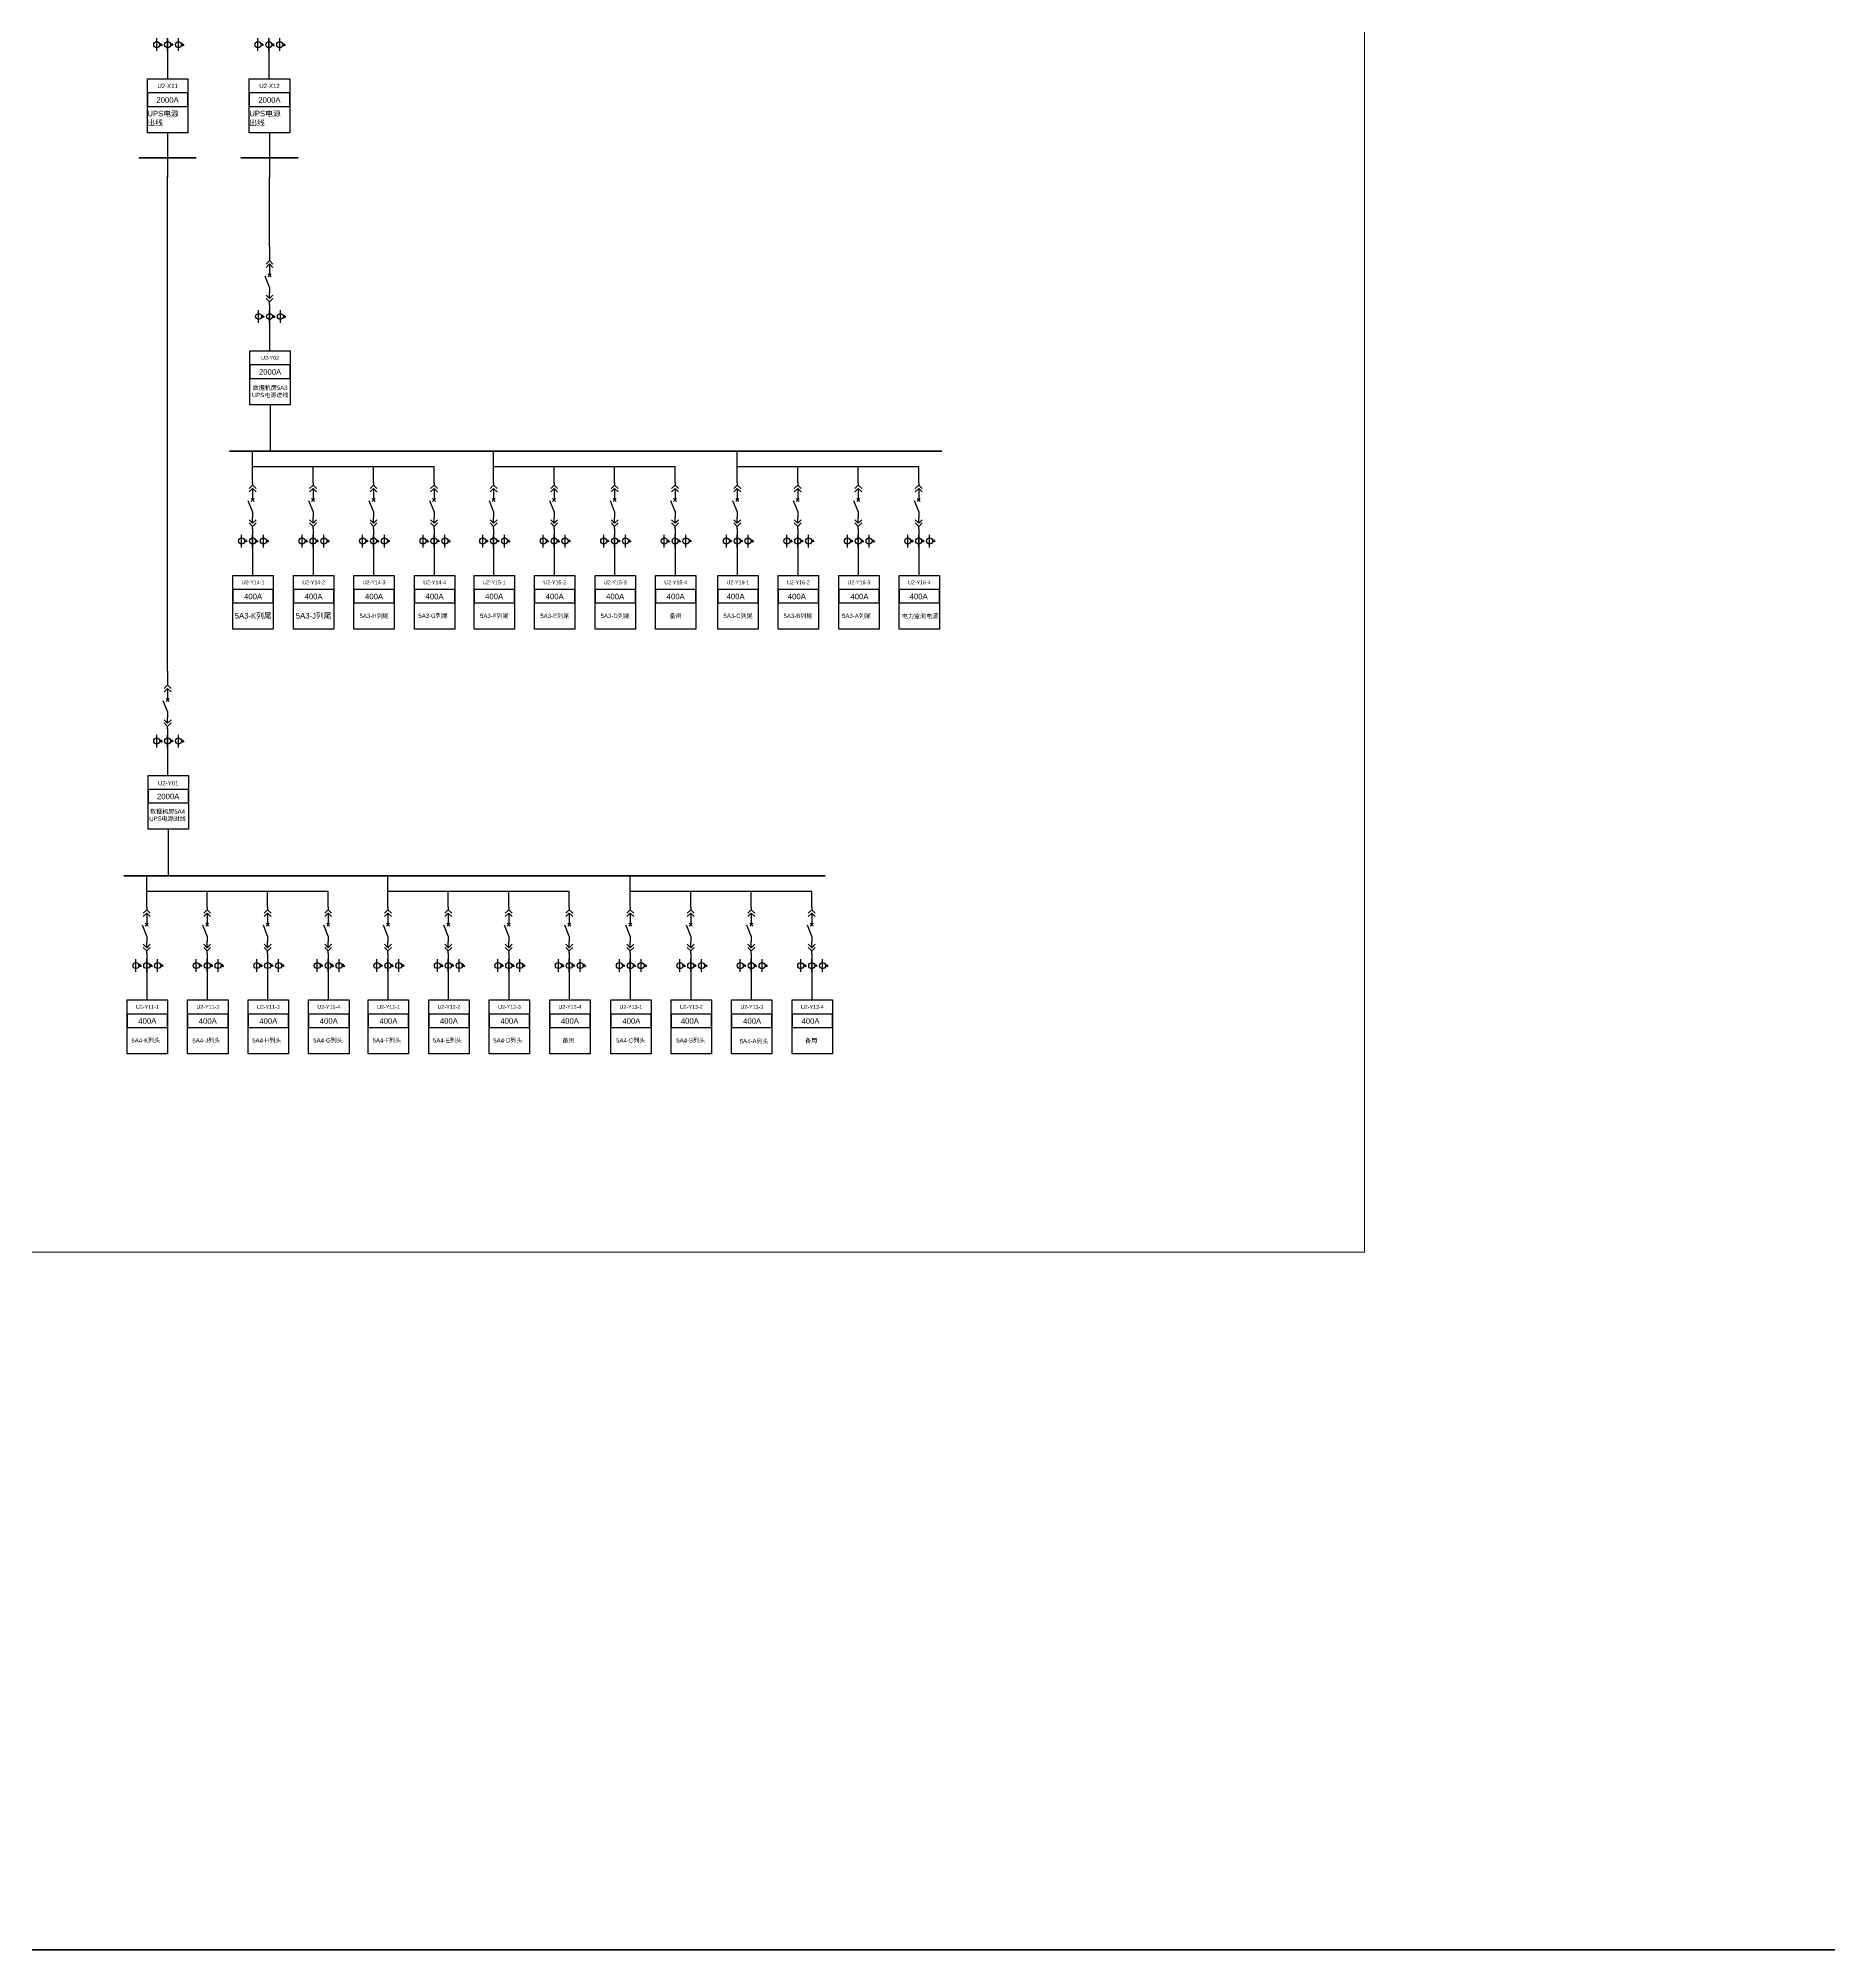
# Model space of a CAD drawing. Header units: millimetres. Extents: x -3460 to -460, y 6070 to 9130.
# Drawn here: x -2091.9 to -1861, y 6070 to 6316.6 of the extents above; entities that cross this region are included whole.
import ezdxf
from ezdxf.enums import TextEntityAlignment as Align

# ---------------------------------------------------------------- set-up
doc = ezdxf.new("R2010")
doc.units = ezdxf.units.MM
doc.header["$LTSCALE"] = 1000
doc.header["$MEASUREMENT"] = 0
doc.styles.get("Standard").update_dxf_attribs({"font": 'arial.ttf'})

# ---------------------------------------------------------------- blocks, each defined once
blk = doc.blocks.new('A$C03DD39B5')
for p, q in [((417, 475), (283, 392)), ((417, 422), (283, 339)), ((350, 333), (350, 467))]:
    blk.add_line(p, q)
blk.add_lwpolyline([(700, 167), (0, 167)])
blk.add_circle((350, 167), 167)
blk = doc.blocks.new('DYDQAA05')
at = {"color": 0}
blk.add_lwpolyline([(0, 0), (0, -7)], dxfattribs=at)
blk = doc.blocks.new('DYDQAA03')
at = {"color": 0}
for points in [[(0, 0), (0, -1.5)], [(-2.1, -3.6), (0, -1.5)], [(-2.1, -5.6), (0, -3.5)], [(2.1, -3.6), (0, -1.5)], [(2.1, -5.6), (0, -3.5)], [(0, -3.5), (0, -7)]]:
    blk.add_lwpolyline(points, dxfattribs=at)
blk = doc.blocks.new('DYDQAA09')
at = {"color": 0}
blk.add_lwpolyline([(0, 0), (0, -3.5)], dxfattribs=at)
blk.add_lwpolyline([(0, 0), (0, -3.5)], dxfattribs=at)
blk.add_lwpolyline([(0, 0), (0, -3.5)], dxfattribs=at)
blk.add_lwpolyline([(0, 0), (0, -3.5)], dxfattribs=at)
blk.add_lwpolyline([(0, 0), (0, -3.5)], dxfattribs=at)
blk.add_lwpolyline([(0, 0), (0, -3.5)], dxfattribs=at)
blk.add_lwpolyline([(0, 0), (0, -3.5)], dxfattribs=at)
blk.add_lwpolyline([(0, 0), (0, -3.5)], dxfattribs=at)
blk.add_lwpolyline([(0, 0), (0, -3.5)], dxfattribs=at)
blk = doc.blocks.new('DYDQ0201')
at = {"color": 0}
for points in [[(0.9, -0.9), (-0.9, 0.9)], [(-0.9, -0.9), (0.9, 0.9)], [(0, -7), (-2.6, -0.4)]]:
    blk.add_lwpolyline(points, dxfattribs=at)
blk = doc.blocks.new('DYDQAA04')
at = {"color": 0}
for points in [[(0, -3.5), (0, 0)], [(-2.1, -1.4), (0, -3.5)], [(-2.1, -3.4), (0, -5.5)], [(2.1, -1.4), (0, -3.5)], [(2.1, -3.4), (0, -5.5)], [(0, -7), (0, -5.5)]]:
    blk.add_lwpolyline(points, dxfattribs=at)

msp = doc.modelspace()

# ---------------------------------------------------------------- linework, layer by layer
for p, q in [((-2075.19, 6316.52, 521.87), (-2075.19, 6314.88, 521.87)), ((-2075.19, 6314.88, 521.87), (-2075.19, 6311.31, 521.87)), ((-2062.14, 6316.52, 521.87), (-2062.14, 6314.88, 521.87)), ((-2062.14, 6314.88, 521.87), (-2062.14, 6311.31, 521.87)), ((-2075.19, 6304.36, 521.87), (-2075.19, 6298.64, 521.87)), ((-2062.05, 6304.36, 490.39), (-2062.05, 6298.64, 490.39)), ((-2075.19, 6234.93, -3784.41), (-2075.19, 6298.81, -2401.13)), ((-2062.05, 6289.68, -3427.74), (-2062.05, 6298.64, -2044.45)), ((-2062.05, 6281.44, -1226.51), (-2062.05, 6279.8, -1226.51)), ((-2062.05, 6279.8, -1226.51), (-2062.05, 6276.24, -1226.51)), ((-2061.97, 6269.28, -1258), (-2061.97, 6263.3, -786.45)), ((-2064.24, 6259.23, -2169.73), (-2064.24, 6263.3, -786.45)), ((-2033.15, 6259.23, -2169.73), (-2033.15, 6263.3, -786.45)), ((-2001.74, 6259.23, -2169.73), (-2001.74, 6263.3, -786.45)), ((-2056.44, 6261.26, -786.45), (-2064.24, 6261.26, -1478.09)), ((-2056.44, 6259.23, -786.45), (-2056.44, 6261.26, -786.45)), ((-2048.64, 6261.26, -94.81), (-2056.44, 6261.26, -786.45)), ((-2048.64, 6259.23, -94.81), (-2048.64, 6261.26, -94.81)), ((-2040.84, 6261.26, 596.83), (-2048.64, 6261.26, -94.81)), ((-2040.84, 6259.23, 596.83), (-2040.84, 6261.26, 596.83)), ((-2025.35, 6261.26, -786.45), (-2033.15, 6261.26, -1478.09)), ((-2025.35, 6259.23, -786.45), (-2025.35, 6261.26, -786.45)), ((-2017.55, 6261.26, -94.81), (-2025.35, 6261.26, -786.45)), ((-2017.55, 6259.23, -94.81), (-2017.55, 6261.26, -94.81)), ((-2009.75, 6261.26, 596.83), (-2017.55, 6261.26, -94.81)), ((-2009.75, 6259.23, 596.83), (-2009.75, 6261.26, 596.83)), ((-1993.94, 6261.26, -786.45), (-2001.74, 6261.26, -1478.09)), ((-1993.94, 6259.23, -786.45), (-1993.94, 6261.26, -786.45)), ((-1986.14, 6261.26, -94.81), (-1993.94, 6261.26, -786.45)), ((-1986.14, 6259.23, -94.81), (-1986.14, 6261.26, -94.81)), ((-1978.34, 6261.26, 596.83), (-1986.14, 6261.26, -94.81)), ((-1978.34, 6259.23, 596.83), (-1978.34, 6261.26, 596.83)), ((-2064.24, 6252.48, 31.49), (-2064.24, 6250.84, 31.49)), ((-2064.24, 6250.84, 31.49), (-2064.24, 6247.28, 31.49)), ((-2056.44, 6252.48, 1414.77), (-2056.44, 6250.84, 1414.77)), ((-2056.44, 6250.84, 1414.77), (-2056.44, 6247.28, 1414.77)), ((-2048.64, 6252.48, 2106.41), (-2048.64, 6250.84, 2106.41)), ((-2048.64, 6250.84, 2106.41), (-2048.64, 6247.28, 2106.41)), ((-2040.84, 6252.48, 2798.05), (-2040.84, 6250.84, 2798.05)), ((-2040.84, 6250.84, 2798.05), (-2040.84, 6247.28, 2798.05)), ((-2033.15, 6252.48, 31.49), (-2033.15, 6250.84, 31.49)), ((-2033.15, 6250.84, 31.49), (-2033.15, 6247.28, 31.49)), ((-2025.35, 6252.48, 1414.77), (-2025.35, 6250.84, 1414.77)), ((-2025.35, 6250.84, 1414.77), (-2025.35, 6247.28, 1414.77)), ((-2017.55, 6252.48, 2106.41), (-2017.55, 6250.84, 2106.41)), ((-2017.55, 6250.84, 2106.41), (-2017.55, 6247.28, 2106.41)), ((-2009.75, 6252.48, 2798.05), (-2009.75, 6250.84, 2798.05)), ((-2009.75, 6250.84, 2798.05), (-2009.75, 6247.28, 2798.05)), ((-2001.74, 6252.48, 31.49), (-2001.74, 6250.84, 31.49)), ((-2001.74, 6250.84, 31.49), (-2001.74, 6247.28, 31.49)), ((-1993.94, 6252.48, 1414.77), (-1993.94, 6250.84, 1414.77)), ((-1993.94, 6250.84, 1414.77), (-1993.94, 6247.28, 1414.77)), ((-1986.14, 6252.48, 2106.41), (-1986.14, 6250.84, 2106.41)), ((-1986.14, 6250.84, 2106.41), (-1986.14, 6247.28, 2106.41)), ((-1978.34, 6252.48, 2798.05), (-1978.34, 6250.84, 2798.05)), ((-1978.34, 6250.84, 2798.05), (-1978.34, 6247.28, 2798.05)), ((-2075.19, 6226.69, -1583.19), (-2075.19, 6225.05, -1583.19)), ((-2075.19, 6225.05, -1583.19), (-2075.19, 6221.48, -1583.19)), ((-2075.11, 6214.53, -1614.67), (-2075.11, 6208.54, -1143.12)), ((-2077.88, 6204.47, -2526.41), (-2077.88, 6208.54, -1143.12)), ((-2046.79, 6204.47, -2526.41), (-2046.79, 6208.54, -1143.12)), ((-2015.54, 6204.47, -2527.25), (-2015.54, 6208.54, -1143.97)), ((-2070.09, 6206.51, -1143.12), (-2077.88, 6206.51, -1834.77)), ((-2070.09, 6204.47, -1143.12), (-2070.09, 6206.51, -1143.12)), ((-2062.29, 6206.51, -451.48), (-2070.09, 6206.51, -1143.12)), ((-2062.29, 6204.47, -451.48), (-2062.29, 6206.51, -451.48)), ((-2054.49, 6206.51, 240.16), (-2062.29, 6206.51, -451.48)), ((-2054.49, 6204.47, 240.16), (-2054.49, 6206.51, 240.16)), ((-2039, 6206.51, -1143.12), (-2046.79, 6206.51, -1834.77)), ((-2039, 6204.47, -1143.12), (-2039, 6206.51, -1143.12)), ((-2031.2, 6206.51, -451.48), (-2039, 6206.51, -1143.12)), ((-2031.2, 6204.47, -451.48), (-2031.2, 6206.51, -451.48)), ((-2023.4, 6206.51, 240.16), (-2031.2, 6206.51, -451.48)), ((-2023.4, 6204.47, 240.16), (-2023.4, 6206.51, 240.16)), ((-2007.74, 6206.51, -1143.97), (-2015.54, 6206.51, -1835.61)), ((-2007.74, 6204.47, -1143.97), (-2007.74, 6206.51, -1143.97)), ((-1999.94, 6206.51, -452.33), (-2007.74, 6206.51, -1143.97)), ((-1999.94, 6204.47, -452.33), (-1999.94, 6206.51, -452.33)), ((-1992.14, 6206.51, 239.31), (-1999.94, 6206.51, -452.33)), ((-1992.14, 6204.47, 239.31), (-1992.14, 6206.51, 239.31)), ((-2077.88, 6197.72, -325.18), (-2077.88, 6196.08, -325.18)), ((-2077.88, 6196.08, -325.18), (-2077.88, 6192.52, -325.18)), ((-2070.09, 6197.72, 1058.1), (-2070.09, 6196.08, 1058.1)), ((-2070.09, 6196.08, 1058.1), (-2070.09, 6192.52, 1058.1)), ((-2062.29, 6197.72, 1749.74), (-2062.29, 6196.08, 1749.74)), ((-2062.29, 6196.08, 1749.74), (-2062.29, 6192.52, 1749.74)), ((-2054.49, 6197.72, 2441.38), (-2054.49, 6196.08, 2441.38)), ((-2054.49, 6196.08, 2441.38), (-2054.49, 6192.52, 2441.38)), ((-2046.79, 6197.72, -325.18), (-2046.79, 6196.08, -325.18)), ((-2046.79, 6196.08, -325.18), (-2046.79, 6192.52, -325.18)), ((-2039, 6197.72, 1058.1), (-2039, 6196.08, 1058.1)), ((-2039, 6196.08, 1058.1), (-2039, 6192.52, 1058.1)), ((-2031.2, 6197.72, 1749.74), (-2031.2, 6196.08, 1749.74)), ((-2031.2, 6196.08, 1749.74), (-2031.2, 6192.52, 1749.74)), ((-2023.4, 6197.72, 2441.38), (-2023.4, 6196.08, 2441.38)), ((-2023.4, 6196.08, 2441.38), (-2023.4, 6192.52, 2441.38)), ((-2015.54, 6197.72, -326.03), (-2015.54, 6196.08, -326.03)), ((-2007.74, 6197.72, 1057.25), (-2007.74, 6196.08, 1057.25)), ((-1999.94, 6197.72, 1748.89), (-1999.94, 6196.08, 1748.89)), ((-1992.14, 6197.72, 2440.53), (-1992.14, 6196.08, 2440.53)), ((-2015.54, 6196.08, -326.03), (-2015.54, 6192.52, -326.03)), ((-2007.74, 6196.08, 1057.25), (-2007.74, 6192.52, 1057.25)), ((-1999.94, 6196.08, 1748.89), (-1999.94, 6192.52, 1748.89)), ((-1992.14, 6196.08, 2440.53), (-1992.14, 6192.52, 2440.53))]:
    msp.add_line(p, q)
at = {"color": 1, "lineweight": 40}
for p, q in [((-2067.2, 6263.3, -786.45), (-1975.38, 6263.3, -786.45)), ((-2080.84, 6208.54, -1143.12), (-1990.42, 6208.54, -1143.12))]:
    msp.add_line(p, q, dxfattribs=at)
at = {"lineweight": 80, "ltscale": 0.001071}
msp.add_lwpolyline([(-3460, 6470), (-460, 6470), (-460, 6070), (-3460, 6070)], close=True, dxfattribs=at)
at = {"color": 1, "lineweight": 13, "ltscale": 0.001071}
msp.add_lwpolyline([(-2276.16, 6457.69), (-1920.85, 6457.69), (-1920.85, 6160), (-2276.16, 6160)], close=True, dxfattribs=at)
for points, elevation in [([(-2077.8, 6311.31), (-2072.59, 6311.31), (-2072.59, 6304.36), (-2077.8, 6304.36)], 521.87), ([(-2064.66, 6311.31), (-2059.45, 6311.31), (-2059.45, 6304.36), (-2064.66, 6304.36)], 490.39), ([(-2077.8, 6307.76), (-2072.59, 6307.76), (-2072.59, 6309.5), (-2077.8, 6309.5)], 521.87), ([(-2064.66, 6307.76), (-2059.45, 6307.76), (-2059.45, 6309.5), (-2064.66, 6309.5)], 490.39), ([(-2064.58, 6276.24), (-2059.37, 6276.24), (-2059.37, 6269.28), (-2064.58, 6269.28)], -1258), ([(-2064.58, 6272.68), (-2059.37, 6272.68), (-2059.37, 6274.42), (-2064.58, 6274.42)], -1258), ([(-2058.97, 6247.28), (-2053.76, 6247.28), (-2053.76, 6240.32), (-2058.97, 6240.32)], 1383.28), ([(-2058.97, 6243.72), (-2053.76, 6243.72), (-2053.76, 6245.46), (-2058.97, 6245.46)], 1383.28), ([(-2051.17, 6247.28), (-2045.96, 6247.28), (-2045.96, 6240.32), (-2051.17, 6240.32)], 2074.92), ([(-2051.17, 6243.72), (-2045.96, 6243.72), (-2045.96, 6245.46), (-2051.17, 6245.46)], 2074.92), ([(-2043.37, 6247.28), (-2038.16, 6247.28), (-2038.16, 6240.32), (-2043.37, 6240.32)], 2766.56), ([(-2043.37, 6243.72), (-2038.16, 6243.72), (-2038.16, 6245.46), (-2043.37, 6245.46)], 2766.56), ([(-2027.88, 6247.28), (-2022.67, 6247.28), (-2022.67, 6240.32), (-2027.88, 6240.32)], 1383.28), ([(-2027.88, 6243.72), (-2022.67, 6243.72), (-2022.67, 6245.46), (-2027.88, 6245.46)], 1383.28), ([(-2020.08, 6247.28), (-2014.87, 6247.28), (-2014.87, 6240.32), (-2020.08, 6240.32)], 2074.92), ([(-2020.08, 6243.72), (-2014.87, 6243.72), (-2014.87, 6245.46), (-2020.08, 6245.46)], 2074.92), ([(-2012.28, 6247.28), (-2007.07, 6247.28), (-2007.07, 6240.32), (-2012.28, 6240.32)], 2766.56), ([(-2012.28, 6243.72), (-2007.07, 6243.72), (-2007.07, 6245.46), (-2012.28, 6245.46)], 2766.56), ([(-1996.46, 6247.28), (-1991.26, 6247.28), (-1991.26, 6240.32), (-1996.46, 6240.32)], 1383.28), ([(-1996.46, 6243.72), (-1991.26, 6243.72), (-1991.26, 6245.46), (-1996.46, 6245.46)], 1383.28), ([(-1988.66, 6247.28), (-1983.46, 6247.28), (-1983.46, 6240.32), (-1988.66, 6240.32)], 2074.92), ([(-1988.66, 6243.72), (-1983.46, 6243.72), (-1983.46, 6245.46), (-1988.66, 6245.46)], 2074.92), ([(-1980.87, 6247.28), (-1975.66, 6247.28), (-1975.66, 6240.32), (-1980.87, 6240.32)], 2766.56), ([(-1980.87, 6243.72), (-1975.66, 6243.72), (-1975.66, 6245.46), (-1980.87, 6245.46)], 2766.56), ([(-2077.71, 6221.48), (-2072.51, 6221.48), (-2072.51, 6214.53), (-2077.71, 6214.53)], -1614.67), ([(-2077.71, 6217.93), (-2072.51, 6217.93), (-2072.51, 6219.66), (-2077.71, 6219.66)], -1614.67), ([(-2080.41, 6192.52), (-2075.2, 6192.52), (-2075.2, 6185.56), (-2080.41, 6185.56)], -356.67), ([(-2072.61, 6192.52), (-2067.4, 6192.52), (-2067.4, 6185.56), (-2072.61, 6185.56)], 1026.61), ([(-2064.81, 6192.52), (-2059.6, 6192.52), (-2059.6, 6185.56), (-2064.81, 6185.56)], 1718.25), ([(-2057.01, 6192.52), (-2051.8, 6192.52), (-2051.8, 6185.56), (-2057.01, 6185.56)], 2409.89), ([(-2049.32, 6192.52), (-2044.11, 6192.52), (-2044.11, 6185.56), (-2049.32, 6185.56)], -356.67), ([(-2041.52, 6192.52), (-2036.31, 6192.52), (-2036.31, 6185.56), (-2041.52, 6185.56)], 1026.61), ([(-2033.72, 6192.52), (-2028.51, 6192.52), (-2028.51, 6185.56), (-2033.72, 6185.56)], 1718.25), ([(-2025.92, 6192.52), (-2020.71, 6192.52), (-2020.71, 6185.56), (-2025.92, 6185.56)], 2409.89), ([(-2018.06, 6192.52), (-2012.86, 6192.52), (-2012.86, 6185.56), (-2018.06, 6185.56)], -357.52), ([(-2010.27, 6192.52), (-2005.06, 6192.52), (-2005.06, 6185.56), (-2010.27, 6185.56)], 1025.76), ([(-2002.47, 6192.52), (-1997.26, 6192.52), (-1997.26, 6185.56), (-2002.47, 6185.56)], 1717.4), ([(-1994.67, 6192.52), (-1989.46, 6192.52), (-1989.46, 6185.56), (-1994.67, 6185.56)], 2409.05), ([(-2080.41, 6188.97), (-2075.2, 6188.97), (-2075.2, 6190.7), (-2080.41, 6190.7)], -356.67), ([(-2072.61, 6188.97), (-2067.4, 6188.97), (-2067.4, 6190.7), (-2072.61, 6190.7)], 1026.61), ([(-2064.81, 6188.97), (-2059.6, 6188.97), (-2059.6, 6190.7), (-2064.81, 6190.7)], 1718.25), ([(-2057.01, 6188.97), (-2051.8, 6188.97), (-2051.8, 6190.7), (-2057.01, 6190.7)], 2409.89), ([(-2049.32, 6188.97), (-2044.11, 6188.97), (-2044.11, 6190.7), (-2049.32, 6190.7)], -356.67), ([(-2041.52, 6188.97), (-2036.31, 6188.97), (-2036.31, 6190.7), (-2041.52, 6190.7)], 1026.61), ([(-2033.72, 6188.97), (-2028.51, 6188.97), (-2028.51, 6190.7), (-2033.72, 6190.7)], 1718.25), ([(-2025.92, 6188.97), (-2020.71, 6188.97), (-2020.71, 6190.7), (-2025.92, 6190.7)], 2409.89), ([(-2018.06, 6188.96), (-2012.86, 6188.96), (-2012.86, 6190.7), (-2018.06, 6190.7)], -357.52), ([(-2010.27, 6188.96), (-2005.06, 6188.96), (-2005.06, 6190.7), (-2010.27, 6190.7)], 1025.76), ([(-2002.47, 6188.96), (-1997.26, 6188.96), (-1997.26, 6190.7), (-2002.47, 6190.7)], 1717.4), ([(-1994.67, 6188.96), (-1989.46, 6188.96), (-1989.46, 6190.7), (-1994.67, 6190.7)], 2409.05)]:
    msp.add_lwpolyline(points, close=True, dxfattribs=dict(elevation=elevation))
at = {"color": 1, "lineweight": 40, "ltscale": 100}
for points, elevation in [([(-2071.51, 6301.15), (-2078.87, 6301.15), (-2078.87, 6301.15)], -9979.18), ([(-2058.37, 6301.15), (-2065.74, 6301.15), (-2065.74, 6301.15)], -10010.67)]:
    msp.add_lwpolyline(points, dxfattribs=dict(at, elevation=elevation))
for points in [[(-2066.77, 6247.28), (-2061.56, 6247.28), (-2061.56, 6240.32), (-2066.77, 6240.32)], [(-2066.77, 6243.72), (-2061.56, 6243.72), (-2061.56, 6245.46), (-2066.77, 6245.46)], [(-2035.68, 6247.28), (-2030.47, 6247.28), (-2030.47, 6240.32), (-2035.68, 6240.32)], [(-2035.68, 6243.72), (-2030.47, 6243.72), (-2030.47, 6245.46), (-2035.68, 6245.46)], [(-2004.26, 6247.28), (-1999.05, 6247.28), (-1999.05, 6240.32), (-2004.26, 6240.32)], [(-2004.26, 6243.72), (-1999.05, 6243.72), (-1999.05, 6245.46), (-2004.26, 6245.46)]]:
    msp.add_lwpolyline(points, close=True)

# ---------------------------------------------------------------- block references
at = {"linetype": 'Continuous', "xscale": 0.00233888397733859, "yscale": 0.00233888397733859, "zscale": 0.00233888397733859, "rotation": 270}
for p in [(-2076.98, 6316.56, 521.87), (-2075.58, 6316.56, 521.87), (-2074.18, 6316.56, 521.87), (-2063.93, 6316.56, 521.87), (-2062.53, 6316.56, 521.87), (-2061.12, 6316.56, 521.87), (-2063.85, 6281.49, -1226.51), (-2062.44, 6281.49, -1226.51), (-2061.04, 6281.49, -1226.51), (-2066.04, 6252.52, 31.49), (-2064.63, 6252.52, 31.49), (-2063.23, 6252.52, 31.49), (-2058.24, 6252.52, 1414.77), (-2056.83, 6252.52, 1414.77), (-2055.43, 6252.52, 1414.77), (-2050.44, 6252.52, 2106.41), (-2049.03, 6252.52, 2106.41), (-2047.63, 6252.52, 2106.41), (-2042.64, 6252.52, 2798.05), (-2041.23, 6252.52, 2798.05), (-2039.83, 6252.52, 2798.05), (-2034.95, 6252.52, 31.49), (-2033.54, 6252.52, 31.49), (-2032.14, 6252.52, 31.49), (-2027.15, 6252.52, 1414.77), (-2025.74, 6252.52, 1414.77), (-2024.34, 6252.52, 1414.77), (-2019.35, 6252.52, 2106.41), (-2017.94, 6252.52, 2106.41), (-2016.54, 6252.52, 2106.41), (-2011.55, 6252.52, 2798.05), (-2010.14, 6252.52, 2798.05), (-2008.74, 6252.52, 2798.05), (-2003.53, 6252.52, 31.49), (-2002.13, 6252.52, 31.49), (-2000.73, 6252.52, 31.49), (-1995.73, 6252.52, 1414.77), (-1994.33, 6252.52, 1414.77), (-1992.93, 6252.52, 1414.77), (-1987.93, 6252.52, 2106.41), (-1986.53, 6252.52, 2106.41), (-1985.13, 6252.52, 2106.41), (-1980.14, 6252.52, 2798.05), (-1978.73, 6252.52, 2798.05), (-1977.33, 6252.52, 2798.05), (-2076.98, 6226.73, -1583.19), (-2075.58, 6226.73, -1583.19), (-2074.18, 6226.73, -1583.19), (-2079.68, 6197.77, -325.18), (-2078.27, 6197.77, -325.18), (-2076.87, 6197.77, -325.18), (-2071.88, 6197.77, 1058.1), (-2070.47, 6197.77, 1058.1), (-2069.07, 6197.77, 1058.1), (-2064.08, 6197.77, 1749.74), (-2062.68, 6197.77, 1749.74), (-2061.27, 6197.77, 1749.74), (-2056.28, 6197.77, 2441.38), (-2054.88, 6197.77, 2441.38), (-2053.47, 6197.77, 2441.38), (-2048.59, 6197.77, -325.18), (-2047.18, 6197.77, -325.18), (-2045.78, 6197.77, -325.18), (-2040.79, 6197.77, 1058.1), (-2039.39, 6197.77, 1058.1), (-2037.98, 6197.77, 1058.1), (-2032.99, 6197.77, 1749.74), (-2031.59, 6197.77, 1749.74), (-2030.18, 6197.77, 1749.74), (-2025.19, 6197.77, 2441.38), (-2023.79, 6197.77, 2441.38), (-2022.38, 6197.77, 2441.38), (-2017.33, 6197.76, -326.03), (-2015.93, 6197.76, -326.03), (-2014.53, 6197.76, -326.03), (-2009.53, 6197.76, 1057.25), (-2008.13, 6197.76, 1057.25), (-2006.73, 6197.76, 1057.25), (-2001.74, 6197.76, 1748.89), (-2000.33, 6197.76, 1748.89), (-1998.93, 6197.76, 1748.89), (-1993.94, 6197.76, 2440.53), (-1992.53, 6197.76, 2440.53), (-1991.13, 6197.76, 2440.53)]:
    msp.add_blockref('A$C03DD39B5', p, dxfattribs=at)
at = {"xscale": 0.2128962921302706, "yscale": 0.2128962921302706, "zscale": 0.2128962921302706}
for name, p in [('DYDQAA03', (-2062.05, 6288.19, -3427.74)), ('DYDQAA05', (-2062.05, 6289.68, -3427.74)), ('DYDQ0201', (-2062.05, 6285.96, -3427.74)), ('DYDQAA09', (-2062.05, 6286.7, -3427.74)), ('DYDQAA04', (-2062.05, 6283.72, -3427.74)), ('DYDQAA09', (-2062.05, 6284.47, -3427.74)), ('DYDQAA09', (-2062.05, 6282.23, -3427.74)), ('DYDQAA03', (-2064.24, 6259.23, -2169.73)), ('DYDQAA09', (-2064.24, 6257.74, -2169.73)), ('DYDQAA03', (-2056.44, 6259.23, -786.45)), ('DYDQAA09', (-2056.44, 6257.74, -786.45)), ('DYDQAA03', (-2048.64, 6259.23, -94.81)), ('DYDQAA09', (-2048.64, 6257.74, -94.81)), ('DYDQAA03', (-2040.84, 6259.23, 596.83)), ('DYDQAA09', (-2040.84, 6257.74, 596.83)), ('DYDQAA03', (-2033.15, 6259.23, -2169.73)), ('DYDQAA09', (-2033.15, 6257.74, -2169.73)), ('DYDQAA03', (-2025.35, 6259.23, -786.45)), ('DYDQAA09', (-2025.35, 6257.74, -786.45)), ('DYDQAA03', (-2017.55, 6259.23, -94.81)), ('DYDQAA09', (-2017.55, 6257.74, -94.81)), ('DYDQAA03', (-2009.75, 6259.23, 596.83)), ('DYDQAA09', (-2009.75, 6257.74, 596.83)), ('DYDQAA03', (-2001.74, 6259.23, -2169.73)), ('DYDQAA09', (-2001.74, 6257.74, -2169.73)), ('DYDQAA03', (-1993.94, 6259.23, -786.45)), ('DYDQAA09', (-1993.94, 6257.74, -786.45)), ('DYDQAA03', (-1986.14, 6259.23, -94.81)), ('DYDQAA09', (-1986.14, 6257.74, -94.81)), ('DYDQAA03', (-1978.34, 6259.23, 596.83)), ('DYDQAA09', (-1978.34, 6257.74, 596.83)), ('DYDQ0201', (-2064.24, 6256.99, -2169.73)), ('DYDQAA09', (-2064.24, 6255.5, -2169.73)), ('DYDQ0201', (-2056.44, 6256.99, -786.45)), ('DYDQAA09', (-2056.44, 6255.5, -786.45)), ('DYDQ0201', (-2048.64, 6256.99, -94.81)), ('DYDQAA09', (-2048.64, 6255.5, -94.81)), ('DYDQ0201', (-2040.84, 6256.99, 596.83)), ('DYDQAA09', (-2040.84, 6255.5, 596.83)), ('DYDQ0201', (-2033.15, 6256.99, -2169.73)), ('DYDQAA09', (-2033.15, 6255.5, -2169.73)), ('DYDQ0201', (-2025.35, 6256.99, -786.45)), ('DYDQAA09', (-2025.35, 6255.5, -786.45)), ('DYDQ0201', (-2017.55, 6256.99, -94.81)), ('DYDQAA09', (-2017.55, 6255.5, -94.81)), ('DYDQ0201', (-2009.75, 6256.99, 596.83)), ('DYDQAA09', (-2009.75, 6255.5, 596.83)), ('DYDQ0201', (-2001.74, 6256.99, -2169.73)), ('DYDQAA09', (-2001.74, 6255.5, -2169.73)), ('DYDQ0201', (-1993.94, 6256.99, -786.45)), ('DYDQAA09', (-1993.94, 6255.5, -786.45)), ('DYDQ0201', (-1986.14, 6256.99, -94.81)), ('DYDQAA09', (-1986.14, 6255.5, -94.81)), ('DYDQ0201', (-1978.34, 6256.99, 596.83)), ('DYDQAA09', (-1978.34, 6255.5, 596.83)), ('DYDQAA04', (-2064.24, 6254.76, -2169.73)), ('DYDQAA09', (-2064.24, 6253.27, -2169.73)), ('DYDQAA04', (-2056.44, 6254.76, -786.45)), ('DYDQAA09', (-2056.44, 6253.27, -786.45)), ('DYDQAA04', (-2048.64, 6254.76, -94.81)), ('DYDQAA09', (-2048.64, 6253.27, -94.81)), ('DYDQAA04', (-2040.84, 6254.76, 596.83)), ('DYDQAA09', (-2040.84, 6253.27, 596.83)), ('DYDQAA04', (-2033.15, 6254.76, -2169.73)), ('DYDQAA09', (-2033.15, 6253.27, -2169.73)), ('DYDQAA04', (-2025.35, 6254.76, -786.45)), ('DYDQAA09', (-2025.35, 6253.27, -786.45)), ('DYDQAA04', (-2017.55, 6254.76, -94.81)), ('DYDQAA09', (-2017.55, 6253.27, -94.81)), ('DYDQAA04', (-2009.75, 6254.76, 596.83)), ('DYDQAA09', (-2009.75, 6253.27, 596.83)), ('DYDQAA04', (-2001.74, 6254.76, -2169.73)), ('DYDQAA09', (-2001.74, 6253.27, -2169.73)), ('DYDQAA04', (-1993.94, 6254.76, -786.45)), ('DYDQAA09', (-1993.94, 6253.27, -786.45)), ('DYDQAA04', (-1986.14, 6254.76, -94.81)), ('DYDQAA09', (-1986.14, 6253.27, -94.81)), ('DYDQAA04', (-1978.34, 6254.76, 596.83)), ('DYDQAA09', (-1978.34, 6253.27, 596.83)), ('DYDQAA03', (-2075.19, 6233.44, -3784.41)), ('DYDQAA05', (-2075.19, 6234.93, -3784.41)), ('DYDQ0201', (-2075.19, 6231.2, -3784.41)), ('DYDQAA09', (-2075.19, 6231.95, -3784.41)), ('DYDQAA04', (-2075.19, 6228.96, -3784.41)), ('DYDQAA09', (-2075.19, 6229.71, -3784.41)), ('DYDQAA09', (-2075.19, 6227.47, -3784.41)), ('DYDQAA03', (-2077.88, 6204.47, -2526.41)), ('DYDQAA03', (-2070.09, 6204.47, -1143.12)), ('DYDQAA03', (-2062.29, 6204.47, -451.48)), ('DYDQAA03', (-2054.49, 6204.47, 240.16)), ('DYDQAA03', (-2046.79, 6204.47, -2526.41)), ('DYDQAA03', (-2039, 6204.47, -1143.12)), ('DYDQAA03', (-2031.2, 6204.47, -451.48)), ('DYDQAA03', (-2023.4, 6204.47, 240.16)), ('DYDQAA03', (-2015.54, 6204.47, -2527.25)), ('DYDQAA03', (-2007.74, 6204.47, -1143.97)), ('DYDQAA03', (-1999.94, 6204.47, -452.33)), ('DYDQAA03', (-1992.14, 6204.47, 239.31)), ('DYDQ0201', (-2077.88, 6202.24, -2526.41)), ('DYDQAA09', (-2077.88, 6202.98, -2526.41)), ('DYDQ0201', (-2070.09, 6202.24, -1143.12)), ('DYDQAA09', (-2070.09, 6202.98, -1143.12)), ('DYDQ0201', (-2062.29, 6202.24, -451.48)), ('DYDQAA09', (-2062.29, 6202.98, -451.48)), ('DYDQ0201', (-2054.49, 6202.24, 240.16)), ('DYDQAA09', (-2054.49, 6202.98, 240.16)), ('DYDQ0201', (-2046.79, 6202.24, -2526.41)), ('DYDQAA09', (-2046.79, 6202.98, -2526.41)), ('DYDQ0201', (-2039, 6202.24, -1143.12)), ('DYDQAA09', (-2039, 6202.98, -1143.12)), ('DYDQ0201', (-2031.2, 6202.24, -451.48)), ('DYDQAA09', (-2031.2, 6202.98, -451.48)), ('DYDQ0201', (-2023.4, 6202.24, 240.16)), ('DYDQAA09', (-2023.4, 6202.98, 240.16)), ('DYDQ0201', (-2015.54, 6202.24, -2527.25)), ('DYDQAA09', (-2015.54, 6202.98, -2527.25)), ('DYDQ0201', (-2007.74, 6202.24, -1143.97)), ('DYDQAA09', (-2007.74, 6202.98, -1143.97)), ('DYDQ0201', (-1999.94, 6202.24, -452.33)), ('DYDQAA09', (-1999.94, 6202.98, -452.33)), ('DYDQ0201', (-1992.14, 6202.24, 239.31)), ('DYDQAA09', (-1992.14, 6202.98, 239.31)), ('DYDQAA04', (-2077.88, 6200, -2526.41)), ('DYDQAA09', (-2077.88, 6200.75, -2526.41)), ('DYDQAA04', (-2070.09, 6200, -1143.12)), ('DYDQAA09', (-2070.09, 6200.75, -1143.12)), ('DYDQAA04', (-2062.29, 6200, -451.48)), ('DYDQAA09', (-2062.29, 6200.75, -451.48)), ('DYDQAA04', (-2054.49, 6200, 240.16)), ('DYDQAA09', (-2054.49, 6200.75, 240.16)), ('DYDQAA04', (-2046.79, 6200, -2526.41)), ('DYDQAA09', (-2046.79, 6200.75, -2526.41)), ('DYDQAA04', (-2039, 6200, -1143.12)), ('DYDQAA09', (-2039, 6200.75, -1143.12)), ('DYDQAA04', (-2031.2, 6200, -451.48)), ('DYDQAA09', (-2031.2, 6200.75, -451.48)), ('DYDQAA04', (-2023.4, 6200, 240.16)), ('DYDQAA09', (-2023.4, 6200.75, 240.16)), ('DYDQAA04', (-2015.54, 6200, -2527.25)), ('DYDQAA09', (-2015.54, 6200.74, -2527.25)), ('DYDQAA04', (-2007.74, 6200, -1143.97)), ('DYDQAA09', (-2007.74, 6200.74, -1143.97)), ('DYDQAA04', (-1999.94, 6200, -452.33)), ('DYDQAA09', (-1999.94, 6200.74, -452.33)), ('DYDQAA04', (-1992.14, 6200, 239.31)), ('DYDQAA09', (-1992.14, 6200.74, 239.31)), ('DYDQAA09', (-2077.88, 6198.51, -2526.41)), ('DYDQAA09', (-2070.09, 6198.51, -1143.12)), ('DYDQAA09', (-2062.29, 6198.51, -451.48)), ('DYDQAA09', (-2054.49, 6198.51, 240.16)), ('DYDQAA09', (-2046.79, 6198.51, -2526.41)), ('DYDQAA09', (-2039, 6198.51, -1143.12)), ('DYDQAA09', (-2031.2, 6198.51, -451.48)), ('DYDQAA09', (-2023.4, 6198.51, 240.16)), ('DYDQAA09', (-2015.54, 6198.51, -2527.25)), ('DYDQAA09', (-2007.74, 6198.51, -1143.97)), ('DYDQAA09', (-1999.94, 6198.51, -452.33)), ('DYDQAA09', (-1992.14, 6198.51, 239.31))]:
    msp.add_blockref(name, p, dxfattribs=at)

# ---------------------------------------------------------------- texts
at = {"lineweight": 0}
for s, p in [('2000A', (-2075.2, 6308.24, -861.41)), ('2000A', (-2062.06, 6308.24, -892.9)), ('2000A', (-2061.98, 6273.16, -2641.28)), ('400A', (-2064.17, 6244.2, -1383.28)), ('400A', (-2056.37, 6244.2)), ('400A', (-2048.57, 6244.2, 691.64)), ('400A', (-2040.77, 6244.2, 1383.28)), ('400A', (-2033.08, 6244.2, -1383.28)), ('400A', (-2025.28, 6244.2)), ('400A', (-2017.48, 6244.2, 691.64)), ('400A', (-2009.68, 6244.2, 1383.28)), ('400A', (-2001.95, 6244.2, 1383.28)), ('400A', (-1994.06, 6244.2, 1383.28)), ('400A', (-1985.98, 6244.2, 1383.28)), ('400A', (-1978.35, 6244.2, 1383.28)), ('2000A', (-2075.12, 6218.41, -2997.96)), ('400A', (-2077.81, 6189.44, -1739.95)), ('400A', (-2070.01, 6189.44, -356.67)), ('400A', (-2062.21, 6189.44, 334.97)), ('400A', (-2054.41, 6189.44, 1026.61)), ('400A', (-2046.72, 6189.44, -1739.95)), ('400A', (-2038.92, 6189.44, -356.67)), ('400A', (-2031.12, 6189.44, 334.97)), ('400A', (-2023.32, 6189.44, 1026.61)), ('400A', (-2015.39, 6189.44, 1026.61)), ('400A', (-2007.85, 6189.44, 1026.61)), ('400A', (-1999.82, 6189.44, 1026.61)), ('400A', (-1992.29, 6189.44, 1026.61))]:
    msp.add_text(s, height=0.713, dxfattribs=at).set_placement(p, align=Align.CENTER)
at = {"width": 5.2091}
for s, insert, char_height, attachment_point in [('U2-X11', (-2075.19, 6310.4, 2596.8), 0.557, 5), ('U2-X12', (-2062.05, 6310.4, 3383.25), 0.557, 5), ('UPS电源\\P出线', (-2077.8, 6307.2, -2056.09), 0.713, 1), ('UPS电源\\P出线', (-2064.66, 6307.2, -799.1), 0.713, 1), ('U2-Y02', (-2061.97, 6275.33, -1258), 0.49, 5), ('{\\fSimSun|b0|i0|c134|p2;\\H0.78125x;数据机房\\fArial|b0|i0|c0|p34;5A3 \\PUPS\\fSimSun|b0|i0|c134|p2;电源进线}', (-2061.97, 6270.98, -1258), 0.7128, 5), ('U2-Y14-1', (-2064.16, 6246.37), 0.49, 5), ('U2-Y14-2', (-2056.36, 6246.37, 1383.28), 0.49, 5), ('U2-Y14-3', (-2048.56, 6246.37, 2074.92), 0.49, 5), ('U2-Y14-4', (-2040.76, 6246.37, 2766.56), 0.49, 5), ('U2-Y15-1', (-2033.07, 6246.37), 0.49, 5), ('U2-Y15-2', (-2025.27, 6246.37, 1383.28), 0.49, 5), ('U2-Y15-3', (-2017.47, 6246.37, 2074.92), 0.49, 5), ('U2-Y15-4', (-2009.67, 6246.37, 2766.56), 0.49, 5), ('U2-Y16-1', (-2001.66, 6246.37), 0.49, 5), ('U2-Y16-2', (-1993.86, 6246.37, 1383.28), 0.49, 5), ('U2-Y16-3', (-1986.06, 6246.37, 2074.92), 0.49, 5), ('U2-Y16-4', (-1978.26, 6246.37, 2766.56), 0.49, 5), ('{\\H0.78125x;5A3-H\\fSimSun|b0|i0|c134|p2;列尾}', (-2048.56, 6242.02, 2074.92), 0.7128, 5), ('{\\H0.78125x;5A3-G\\fSimSun|b0|i0|c134|p2;列尾}', (-2040.96, 6242.04, 6099.49), 0.7128, 5), ('{\\H0.78125x;5A3-F\\fSimSun|b0|i0|c134|p2;列尾}', (-2033.07, 6242.02), 0.7128, 5), ('{\\H0.78125x;5A3-E\\fSimSun|b0|i0|c134|p2;列尾}', (-2025.27, 6242.02, 1383.28), 0.7128, 5), ('{\\H0.78125x;5A3-D\\fSimSun|b0|i0|c134|p2;列尾}', (-2017.47, 6242.02, 2074.92), 0.7128, 5), ('{\\H0.78125x;备用\\P}', (-2009.67, 6242.02, 2766.56), 0.7128, 5), ('{\\H0.78125x;5A3-C\\fSimSun|b0|i0|c134|p2;列尾}', (-2001.64, 6242.02, 2074.92), 0.7128, 5), ('{\\H0.78125x;5A3-B\\fSimSun|b0|i0|c134|p2;列尾}', (-1993.91, 6242.02, 2074.92), 0.7128, 5), ('{\\H0.78125x;5A3-A\\fSimSun|b0|i0|c134|p2;列尾}', (-1986.37, 6242.02, 2074.92), 0.7128, 5), ('{\\f宋体|b0|i0|c134|p2;\\H0.78125x;电力监测电源}', (-1978.17, 6241.99, 2766.56), 0.7128, 5), ('U2-Y01', (-2075.11, 6220.47, -3816.92), 0.557, 5), ('{\\fSimSun|b0|i0|c134|p2;数据机房}5A4 \\PUPS{\\fSimSun|b0|i0|c134|p2;电源进线}', (-2075.2, 6216.33, -6709.78), 0.5569, 5), ('U2-Y11-1', (-2077.8, 6191.61, -356.67), 0.49, 5), ('U2-Y11-2', (-2070, 6191.61, 1026.61), 0.49, 5), ('U2-Y11-3', (-2062.2, 6191.61, 1718.25), 0.49, 5), ('U2-Y11-4', (-2054.41, 6191.61, 2409.89), 0.49, 5), ('U2-Y12-1', (-2046.71, 6191.61, -356.67), 0.49, 5), ('U2-Y12-2', (-2038.91, 6191.61, 1026.61), 0.49, 5), ('U2-Y12-3', (-2031.11, 6191.61, 1718.25), 0.49, 5), ('U2-Y12-4', (-2023.32, 6191.61, 2409.89), 0.49, 5), ('U2-Y13-1', (-2015.46, 6191.61, -357.52), 0.49, 5), ('U2-Y13-2', (-2007.66, 6191.61, 1025.76), 0.49, 5), ('U2-Y13-3', (-1999.86, 6191.61, 1717.4), 0.49, 5), ('U2-Y13-4', (-1992.06, 6191.61, 2409.05), 0.49, 5), ('{\\H0.78125x;5A4-K\\fSimSun|b0|i0|c134|p2;列头}', (-2078, 6187.27), 0.7128, 5), ('{\\H0.78125x;5A4-J\\fSimSun|b0|i0|c134|p2;列头}', (-2070.2, 6187.27, 1383.28), 0.7128, 5), ('{\\H0.78125x;5A4-H\\fSimSun|b0|i0|c134|p2;列头}', (-2062.4, 6187.27, 2074.92), 0.7128, 5), ('{\\H0.78125x;5A4-G\\fSimSun|b0|i0|c134|p2;列头}', (-2054.51, 6187.27, 2074.92), 0.7128, 5), ('{\\H0.78125x;5A4-F\\fSimSun|b0|i0|c134|p2;列头}', (-2046.91, 6187.27), 0.7128, 5), ('{\\H0.78125x;5A4-E\\fSimSun|b0|i0|c134|p2;列头}', (-2039.11, 6187.27, 1383.28), 0.7128, 5), ('{\\H0.78125x;5A4-D\\fSimSun|b0|i0|c134|p2;列头}', (-2031.31, 6187.27, 2074.92), 0.7128, 5), ('{\\H0.78125x;备用\\P}', (-2023.51, 6187.27, 2766.56), 0.7128, 5), ('{\\H0.78125x;5A4-C\\fSimSun|b0|i0|c134|p2;列头}', (-2015.47, 6187.27, 2074.92), 0.7128, 5), ('{\\H0.78125x;5A4-B\\fSimSun|b0|i0|c134|p2;列头}', (-2007.74, 6187.27, 2074.92), 0.7128, 5), ('{\\H0.78125x;5A4-A\\fSimSun|b0|i0|c134|p2;列头}', (-1999.56, 6187.16, 2074.92), 0.7128, 5), ('{\\H0.78125x;备用\\P}', (-1992.21, 6187.24, 2766.56), 0.7128, 5)]:
    msp.add_mtext(s, dxfattribs=dict(at, insert=insert, char_height=char_height, attachment_point=attachment_point))
at = {"color": 7, "char_height": 0.7128, "width": 5.2091, "attachment_point": 5}
for s, insert in [('5A3-K{\\fSimSun|b0|i0|c134|p2;列尾}', (-2064.16, 6242.02)), ('5A3-J{\\fSimSun|b0|i0|c134|p2;列尾}', (-2056.36, 6242.02, 1383.28))]:
    msp.add_mtext(s, dxfattribs=dict(at, insert=insert))

doc.saveas('drawing.dxf')
